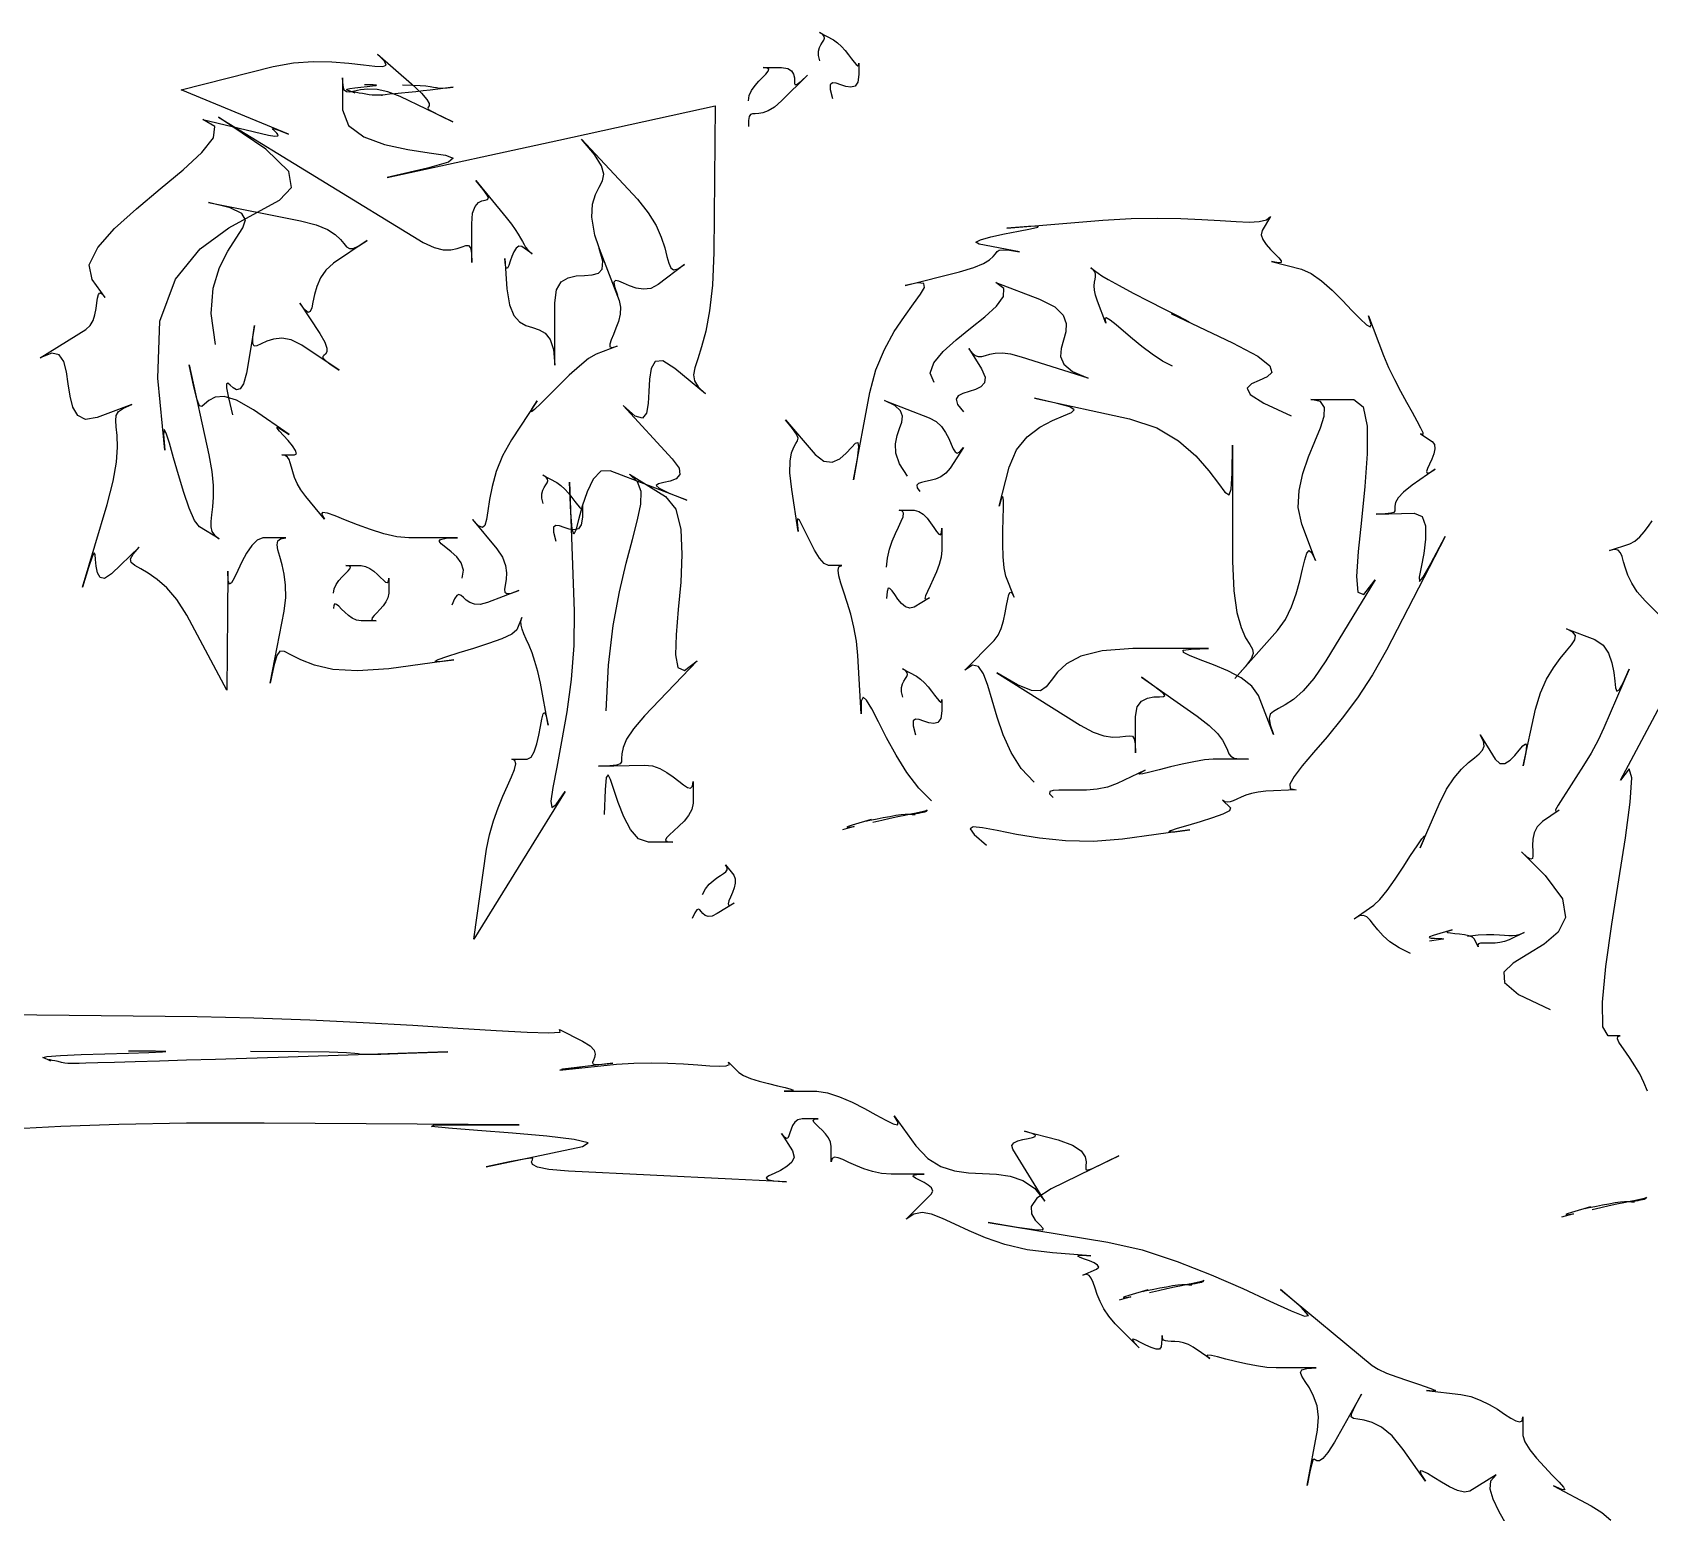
# Model space of a CAD drawing. Extents: x 20 to 243, y 20 to 241.
# Drawn here: x 123.4 to 181.9, y 187.8 to 241.3 of the extents above; entities that cross this region are included whole.
import ezdxf

# ---------------------------------------------------------------- set-up
doc = ezdxf.new("R2010")
doc.units = 0

msp = doc.modelspace()

# ---------------------------------------------------------------- linework, layer by layer
for points in [[(151.861, 240.256), (151.818, 240.444), (151.82, 240.6), (151.853, 240.729), (151.905, 240.835), (151.961, 240.923), (152.009, 240.999), (152.035, 241.068), (152.027, 241.135), (151.971, 241.204), (151.854, 241.281), (152.361, 241.006), (152.51, 240.905), (152.651, 240.774), (152.783, 240.626), (152.904, 240.474), (153.012, 240.329), (153.104, 240.206), (153.179, 240.116), (153.235, 240.071), (153.27, 240.084), (153.282, 240.169), (153.282, 239.756), (153.243, 239.476), (153.138, 239.335), (152.988, 239.297), (152.811, 239.325), (152.629, 239.385), (152.46, 239.439), (152.326, 239.453), (152.244, 239.39), (152.236, 239.215), (152.321, 238.892)], [(139.822, 211.756), (139.924, 212.281), (140.067, 212.78), (140.234, 213.246), (140.41, 213.672), (140.578, 214.051), (140.722, 214.377), (140.826, 214.642), (140.873, 214.84), (140.847, 214.963), (140.732, 215.006), (141.282, 215.006), (141.43, 215.082), (141.546, 215.28), (141.637, 215.559), (141.708, 215.877), (141.766, 216.192), (141.816, 216.461), (141.863, 216.643), (141.914, 216.696), (141.975, 216.576), (142.05, 216.244), (141.767, 217.756), (141.674, 218.178), (141.57, 218.541), (141.462, 218.851), (141.355, 219.116), (141.256, 219.342), (141.171, 219.537), (141.106, 219.706), (141.069, 219.858), (141.064, 219.998), (141.098, 220.134), (140.911, 219.68), (140.738, 219.531), (140.376, 219.363), (139.892, 219.186), (139.351, 219.011), (138.82, 218.849), (138.366, 218.71), (138.055, 218.604), (137.952, 218.543), (138.125, 218.537), (138.64, 218.595), (136.281, 218.279), (135.152, 218.197), (134.268, 218.257), (133.595, 218.408), (133.1, 218.6), (132.749, 218.78), (132.51, 218.9), (132.349, 218.908), (132.233, 218.753), (132.128, 218.386), (132.001, 217.754), (132.498, 220.355), (132.558, 220.852), (132.553, 221.299), (132.503, 221.695), (132.427, 222.04), (132.346, 222.333), (132.28, 222.574), (132.25, 222.762), (132.274, 222.897), (132.374, 222.979), (132.569, 223.006), (131.737, 223.006), (131.528, 222.931), (131.33, 222.732), (131.146, 222.454), (130.978, 222.137), (130.829, 221.824), (130.701, 221.558), (130.598, 221.38), (130.522, 221.333), (130.476, 221.459), (130.462, 221.801), (130.452, 220.256), (130.434, 217.506), (130.434, 217.506), (128.982, 220.214), (128.982, 220.214), (128.628, 220.777), (128.266, 221.199), (127.915, 221.508), (127.593, 221.728), (127.317, 221.886), (127.106, 222.008), (126.977, 222.122), (126.949, 222.252), (127.039, 222.425), (127.265, 222.668), (126.263, 221.714), (126.009, 221.544), (125.847, 221.576), (125.754, 221.743), (125.708, 221.981), (125.689, 222.224), (125.673, 222.407), (125.639, 222.464), (125.565, 222.329), (125.429, 221.938), (125.21, 221.225), (126.105, 224.212), (126.325, 225.064), (126.439, 225.749), (126.476, 226.29), (126.465, 226.706), (126.435, 227.021), (126.413, 227.257), (126.43, 227.433), (126.512, 227.574), (126.69, 227.699), (126.992, 227.832), (125.748, 227.355), (125.323, 227.285), (125.041, 227.428), (124.867, 227.728), (124.765, 228.13), (124.7, 228.576), (124.637, 229.011), (124.54, 229.38), (124.373, 229.625), (124.101, 229.691), (123.688, 229.521), (125.337, 230.54), (125.489, 230.68), (125.594, 230.865), (125.662, 231.076), (125.704, 231.295), (125.731, 231.501), (125.755, 231.677), (125.786, 231.804), (125.835, 231.861), (125.913, 231.831), (126.031, 231.694), (125.559, 232.349), (125.458, 232.879), (125.766, 233.502), (126.371, 234.188), (127.161, 234.904), (128.025, 235.621), (128.853, 236.308), (129.531, 236.933), (129.95, 237.466), (129.998, 237.877), (129.563, 238.133), (131.94, 237.569), (132.169, 237.527), (132.271, 237.535), (132.282, 237.578), (132.234, 237.641), (132.163, 237.709), (132.102, 237.767), (132.087, 237.8), (132.152, 237.793), (132.33, 237.732), (132.657, 237.6), (131.282, 238.171), (128.782, 239.209), (128.782, 239.209), (132.108, 240.048), (132.108, 240.048), (132.84, 240.181), (133.556, 240.228), (134.232, 240.213), (134.845, 240.163), (135.37, 240.101), (135.786, 240.053), (136.067, 240.043), (136.192, 240.098), (136.136, 240.241), (135.877, 240.498), (137.108, 239.423), (137.468, 239.086), (137.665, 238.856), (137.743, 238.711), (137.743, 238.627), (137.712, 238.579), (137.691, 238.543), (137.725, 238.496), (137.858, 238.415), (138.134, 238.274), (138.595, 238.05), (136.699, 238.96), (136.246, 239.137), (135.859, 239.219), (135.533, 239.232), (135.265, 239.202), (135.049, 239.158), (134.882, 239.124), (134.759, 239.128), (134.676, 239.197), (134.63, 239.356), (134.615, 239.634), (134.615, 238.483), (134.828, 237.91), (135.379, 237.503), (136.136, 237.228), (136.97, 237.049), (137.748, 236.93), (138.34, 236.839), (138.615, 236.738), (138.442, 236.593), (137.689, 236.369), (136.226, 236.03), (142.433, 237.387), (148.084, 238.622), (148.084, 238.622), (148.031, 233.318), (148.031, 233.318), (147.983, 232.147), (147.878, 231.211), (147.74, 230.478), (147.59, 229.914), (147.452, 229.486), (147.349, 229.16), (147.303, 228.904), (147.336, 228.683), (147.471, 228.466), (147.732, 228.218), (146.63, 229.132), (146.19, 229.404), (145.918, 229.379), (145.771, 229.135), (145.707, 228.749), (145.687, 228.299), (145.666, 227.862), (145.604, 227.515), (145.459, 227.336), (145.189, 227.403), (144.753, 227.792), (146.532, 225.87), (146.778, 225.526), (146.803, 225.294), (146.676, 225.148), (146.461, 225.061), (146.225, 225.009), (146.035, 224.966), (145.956, 224.906), (146.056, 224.804), (146.399, 224.633), (147.053, 224.368), (144.282, 225.436), (143.945, 225.414), (143.67, 225.128), (143.451, 224.676), (143.28, 224.153), (143.148, 223.659), (143.048, 223.291), (142.973, 223.146), (142.915, 223.322), (142.865, 223.916), (142.817, 225.026), (142.984, 220.358), (142.973, 219.12), (142.874, 217.893), (142.717, 216.722), (142.534, 215.652), (142.357, 214.726), (142.217, 213.99), (142.146, 213.49), (142.174, 213.269), (142.335, 213.372), (142.658, 213.845), (141.274, 211.604), (139.362, 208.506), (139.362, 208.506), (139.822, 211.756)], [(149.282, 238.806), (149.315, 239), (149.402, 239.184), (149.523, 239.356), (149.662, 239.514), (149.8, 239.654), (149.917, 239.774), (149.996, 239.872), (150.019, 239.945), (149.967, 239.99), (149.822, 240.006), (150.482, 240.006), (150.71, 239.973), (150.848, 239.889), (150.919, 239.772), (150.945, 239.643), (150.949, 239.523), (150.952, 239.43), (150.979, 239.385), (151.05, 239.409), (151.188, 239.52), (151.415, 239.739), (150.482, 238.806), (150.222, 238.578), (149.999, 238.44), (149.811, 238.369), (149.656, 238.343), (149.532, 238.339), (149.436, 238.336), (149.365, 238.31), (149.317, 238.239), (149.29, 238.1), (149.282, 237.873)], [(136.782, 239.381), (137.145, 239.376), (137.421, 239.362), (137.627, 239.343), (137.781, 239.322), (137.901, 239.3), (138.004, 239.282), (138.109, 239.269), (138.232, 239.266), (138.393, 239.274), (138.607, 239.297), (137.782, 239.194), (137.526, 239.163), (137.259, 239.134), (136.994, 239.108), (136.739, 239.083), (136.507, 239.061), (136.308, 239.042), (136.152, 239.027), (136.052, 239.016), (136.016, 239.009), (136.057, 239.006), (135.782, 239.006), (135.688, 239.011), (135.575, 239.025), (135.452, 239.044), (135.329, 239.065), (135.213, 239.087), (135.114, 239.105), (135.04, 239.118), (135, 239.121), (135.003, 239.113), (135.057, 239.09), (134.782, 239.194), (134.77, 239.224), (134.873, 239.253), (135.056, 239.28), (135.279, 239.304), (135.507, 239.326), (135.702, 239.345), (135.826, 239.36), (135.844, 239.371), (135.716, 239.379), (135.407, 239.381)], [(138.94, 221.557), (138.983, 221.847), (138.905, 222.102), (138.745, 222.322), (138.544, 222.51), (138.343, 222.666), (138.184, 222.791), (138.106, 222.887), (138.15, 222.954), (138.358, 222.993), (138.77, 223.006), (137.011, 223.006), (136.576, 223.047), (136.104, 223.155), (135.622, 223.308), (135.152, 223.481), (134.72, 223.653), (134.349, 223.8), (134.064, 223.899), (133.889, 223.928), (133.849, 223.863), (133.967, 223.681), (133.282, 224.506), (133.104, 224.749), (132.974, 224.979), (132.881, 225.194), (132.816, 225.39), (132.767, 225.565), (132.725, 225.716), (132.68, 225.838), (132.62, 225.929), (132.536, 225.986), (132.417, 226.006), (132.882, 226.006), (132.955, 226.051), (132.916, 226.169), (132.801, 226.334), (132.642, 226.523), (132.474, 226.71), (132.33, 226.87), (132.245, 226.978), (132.252, 227.009), (132.385, 226.938), (132.678, 226.741), (131.396, 227.639), (130.785, 227.992), (130.33, 228.121), (130.003, 228.094), (129.777, 227.978), (129.627, 227.843), (129.525, 227.756), (129.445, 227.787), (129.36, 228.002), (129.243, 228.471), (129.067, 229.262), (129.78, 226.014), (129.888, 225.41), (129.935, 224.902), (129.938, 224.477), (129.915, 224.125), (129.881, 223.837), (129.854, 223.601), (129.85, 223.407), (129.887, 223.244), (129.981, 223.102), (130.149, 222.97), (129.446, 223.404), (129.264, 223.639), (129.069, 224.08), (128.872, 224.653), (128.681, 225.284), (128.505, 225.901), (128.354, 226.429), (128.238, 226.794), (128.165, 226.924), (128.146, 226.744), (128.188, 226.18), (127.933, 228.78), (128.005, 230.844), (128.573, 232.365), (129.463, 233.451), (130.502, 234.215), (131.515, 234.767), (132.329, 235.217), (132.771, 235.676), (132.666, 236.254), (131.842, 237.062), (130.125, 238.21), (137.532, 233.691), (137.923, 233.5), (138.254, 233.421), (138.53, 233.421), (138.755, 233.469), (138.934, 233.532), (139.071, 233.579), (139.17, 233.578), (139.235, 233.497), (139.271, 233.304), (139.282, 232.967), (139.282, 234.365), (139.316, 234.745), (139.403, 234.988), (139.522, 235.126), (139.651, 235.192), (139.769, 235.219), (139.854, 235.24), (139.884, 235.289), (139.837, 235.397), (139.693, 235.599), (139.429, 235.927), (140.532, 234.586), (140.715, 234.353), (140.858, 234.154), (140.967, 233.984), (141.051, 233.839), (141.118, 233.716), (141.176, 233.61), (141.232, 233.517), (141.295, 233.433), (141.373, 233.355), (141.473, 233.278), (141.094, 233.536), (140.987, 233.557), (140.892, 233.485), (140.809, 233.35), (140.736, 233.18), (140.673, 233.006), (140.619, 232.857), (140.573, 232.763), (140.534, 232.753), (140.501, 232.858), (140.474, 233.106), (140.557, 232.006), (140.648, 231.43), (140.803, 231.051), (141.006, 230.821), (141.239, 230.69), (141.485, 230.61), (141.725, 230.531), (141.942, 230.405), (142.119, 230.182), (142.238, 229.814), (142.282, 229.252), (142.282, 231.506), (142.347, 231.972), (142.519, 232.26), (142.766, 232.413), (143.056, 232.476), (143.357, 232.495), (143.636, 232.512), (143.862, 232.573), (144.001, 232.723), (144.022, 233.005), (143.892, 233.464), (144.612, 231.589), (144.662, 231.345), (144.646, 231.089), (144.584, 230.833), (144.496, 230.586), (144.402, 230.36), (144.321, 230.166), (144.274, 230.015), (144.281, 229.919), (144.361, 229.888), (144.535, 229.934), (143.777, 229.643), (143.508, 229.487), (143.176, 229.221), (142.808, 228.885), (142.433, 228.52), (142.081, 228.165), (141.778, 227.862), (141.555, 227.649), (141.439, 227.569), (141.459, 227.659), (141.644, 227.962), (140.722, 226.555), (140.395, 225.97), (140.168, 225.403), (140.018, 224.87), (139.925, 224.391), (139.866, 223.985), (139.819, 223.668), (139.762, 223.46), (139.674, 223.379), (139.532, 223.443), (139.315, 223.671), (140.189, 222.618), (140.394, 222.307), (140.501, 222.013), (140.535, 221.743), (140.524, 221.504), (140.494, 221.303), (140.472, 221.147), (140.484, 221.043), (140.557, 220.997), (140.716, 221.016), (140.99, 221.108), (139.859, 220.674), (139.591, 220.605), (139.378, 220.611), (139.212, 220.67), (139.082, 220.757), (138.98, 220.85), (138.896, 220.925), (138.822, 220.959), (138.748, 220.928), (138.666, 220.81), (138.565, 220.58)], [(144.032, 233.069), (143.735, 233.946), (143.624, 234.599), (143.647, 235.075), (143.753, 235.422), (143.89, 235.686), (144.008, 235.915), (144.053, 236.155), (143.976, 236.455), (143.724, 236.861), (143.247, 237.421), (145.272, 235.247), (145.666, 234.762), (145.946, 234.301), (146.135, 233.876), (146.259, 233.498), (146.34, 233.18), (146.405, 232.933), (146.477, 232.769), (146.579, 232.7), (146.738, 232.737), (146.976, 232.893), (146.022, 232.164), (145.758, 232.028), (145.49, 231.996), (145.228, 232.036), (144.984, 232.117), (144.77, 232.21), (144.598, 232.285), (144.478, 232.31), (144.422, 232.256), (144.443, 232.091), (144.551, 231.787)], [(130.019, 230.002), (129.863, 231.116), (129.935, 232.034), (130.16, 232.779), (130.463, 233.375), (130.771, 233.845), (131.009, 234.213), (131.101, 234.502), (130.975, 234.736), (130.555, 234.938), (129.767, 235.131), (133.091, 234.474), (133.658, 234.327), (134.066, 234.155), (134.347, 233.973), (134.535, 233.798), (134.662, 233.645), (134.759, 233.529), (134.859, 233.467), (134.995, 233.473), (135.199, 233.564), (135.503, 233.754), (134.287, 232.935), (134.012, 232.689), (133.817, 232.402), (133.687, 232.098), (133.602, 231.801), (133.545, 231.534), (133.5, 231.321), (133.447, 231.187), (133.37, 231.156), (133.251, 231.251), (133.073, 231.496), (133.787, 230.401), (133.97, 230.082), (134.046, 229.865), (134.046, 229.728), (134.001, 229.648), (133.941, 229.601), (133.897, 229.565), (133.9, 229.517), (133.98, 229.432), (134.169, 229.29), (134.497, 229.066), (133.138, 229.974), (132.757, 230.165), (132.418, 230.226), (132.123, 230.196), (131.874, 230.114), (131.672, 230.018), (131.519, 229.947), (131.416, 229.939), (131.365, 230.032), (131.368, 230.267), (131.427, 230.68), (131.138, 228.961), (131.037, 228.573), (130.916, 228.394), (130.786, 228.365), (130.659, 228.428), (130.548, 228.524), (130.463, 228.595), (130.418, 228.582), (130.423, 228.427), (130.491, 228.072), (130.635, 227.458)], [(155.907, 213.506), (155.441, 213.966), (155.013, 214.533), (154.625, 215.155), (154.282, 215.78), (153.987, 216.354), (153.744, 216.826), (153.556, 217.144), (153.427, 217.255), (153.362, 217.107), (153.362, 216.647), (153.245, 218.756), (153.192, 219.281), (153.1, 219.78), (152.983, 220.246), (152.857, 220.672), (152.734, 221.051), (152.628, 221.377), (152.555, 221.642), (152.527, 221.84), (152.558, 221.963), (152.664, 222.006), (152.174, 222.006), (152.018, 222.082), (151.85, 222.28), (151.678, 222.559), (151.512, 222.877), (151.359, 223.192), (151.227, 223.461), (151.126, 223.643), (151.064, 223.696), (151.048, 223.576), (151.089, 223.244), (150.852, 224.756), (150.787, 225.356), (150.793, 225.787), (150.846, 226.085), (150.925, 226.283), (151.005, 226.414), (151.064, 226.514), (151.078, 226.616), (151.025, 226.753), (150.881, 226.961), (150.623, 227.272), (151.697, 226.023), (152.014, 225.777), (152.313, 225.748), (152.584, 225.867), (152.821, 226.067), (153.015, 226.278), (153.159, 226.431), (153.246, 226.46), (153.266, 226.294), (153.213, 225.866), (153.078, 225.107), (153.671, 228.265), (153.891, 229.086), (154.2, 229.82), (154.558, 230.464), (154.922, 231.013), (155.252, 231.465), (155.507, 231.816), (155.645, 232.062), (155.625, 232.199), (155.407, 232.225), (154.949, 232.135), (156.921, 232.63), (157.431, 232.781), (157.779, 232.925), (158, 233.06), (158.132, 233.18), (158.211, 233.281), (158.273, 233.359), (158.354, 233.409), (158.492, 233.426), (158.723, 233.406), (159.083, 233.345), (157.627, 233.623), (157.502, 233.694), (157.674, 233.785), (158.05, 233.888), (158.538, 233.994), (159.045, 234.094), (159.478, 234.18), (159.745, 234.243), (159.753, 234.274), (159.409, 234.265), (158.621, 234.207), (162.091, 234.491), (163.116, 234.551), (164.058, 234.568), (164.911, 234.552), (165.674, 234.518), (166.343, 234.477), (166.915, 234.442), (167.385, 234.426), (167.752, 234.442), (168.012, 234.502), (168.161, 234.619), (167.852, 234.12), (167.818, 233.962), (167.877, 233.789), (167.999, 233.609), (168.156, 233.433), (168.318, 233.271), (168.457, 233.131), (168.543, 233.025), (168.547, 232.961), (168.441, 232.95), (168.194, 233.001), (169.281, 232.717), (169.628, 232.562), (170.003, 232.295), (170.386, 231.957), (170.76, 231.589), (171.103, 231.232), (171.398, 230.925), (171.624, 230.712), (171.763, 230.631), (171.796, 230.724), (171.702, 231.031), (172.245, 229.603), (172.426, 229.169), (172.634, 228.733), (172.854, 228.308), (173.073, 227.909), (173.277, 227.547), (173.451, 227.236), (173.583, 226.99), (173.658, 226.822), (173.662, 226.746), (173.581, 226.774), (174.007, 226.491), (174.091, 226.378), (174.102, 226.223), (174.061, 226.041), (173.989, 225.851), (173.908, 225.669), (173.838, 225.514), (173.802, 225.402), (173.821, 225.35), (173.915, 225.376), (174.107, 225.498), (173.282, 224.915), (172.962, 224.659), (172.772, 224.451), (172.678, 224.284), (172.649, 224.153), (172.651, 224.054), (172.65, 223.982), (172.615, 223.931), (172.512, 223.898), (172.308, 223.875), (171.971, 223.86), (173.355, 223.906), (173.643, 223.781), (173.764, 223.439), (173.765, 222.964), (173.696, 222.441), (173.603, 221.956), (173.535, 221.592), (173.539, 221.436), (173.664, 221.571), (173.957, 222.084), (174.466, 223.059), (172.355, 218.946), (171.849, 218.054), (171.302, 217.232), (170.743, 216.487), (170.204, 215.823), (169.715, 215.248), (169.306, 214.767), (169.009, 214.386), (168.854, 214.11), (168.871, 213.947), (169.091, 213.902), (167.985, 213.85), (167.709, 213.822), (167.471, 213.772), (167.266, 213.707), (167.091, 213.636), (166.941, 213.566), (166.812, 213.507), (166.7, 213.466), (166.6, 213.451), (166.509, 213.47), (166.423, 213.532), (166.709, 213.246), (166.671, 213.145), (166.432, 213.021), (166.058, 212.885), (165.615, 212.746), (165.17, 212.616), (164.789, 212.504), (164.539, 212.421), (164.486, 212.378), (164.698, 212.385), (165.24, 212.452), (162.809, 212.116), (161.759, 212.035), (160.75, 212.061), (159.813, 212.158), (158.98, 212.292), (158.281, 212.428), (157.747, 212.531), (157.411, 212.565), (157.301, 212.496), (157.451, 212.288), (157.891, 211.907)], [(164.617, 229.214), (164.251, 229.401), (163.879, 229.644), (163.512, 229.921), (163.165, 230.206), (162.849, 230.477), (162.578, 230.71), (162.365, 230.879), (162.222, 230.962), (162.164, 230.934), (162.202, 230.771), (161.898, 231.564), (161.828, 231.783), (161.795, 231.966), (161.789, 232.12), (161.8, 232.248), (161.817, 232.356), (161.832, 232.448), (161.835, 232.531), (161.815, 232.609), (161.762, 232.687), (161.668, 232.769), (162.063, 232.48), (162.289, 232.343), (162.688, 232.125), (163.198, 231.858), (163.754, 231.57), (164.296, 231.292), (164.76, 231.054), (165.083, 230.886), (165.203, 230.818), (165.057, 230.88), (164.582, 231.102), (166.782, 230.061), (167.704, 229.572), (168.137, 229.227), (168.205, 228.989), (168.034, 228.825), (167.745, 228.698), (167.465, 228.575), (167.317, 228.419), (167.426, 228.197), (167.915, 227.874), (168.909, 227.414)], [(155.996, 228.625), (155.85, 228.961), (155.983, 229.34), (156.321, 229.748), (156.79, 230.17), (157.317, 230.593), (157.827, 231.004), (158.248, 231.388), (158.504, 231.731), (158.523, 232.02), (158.23, 232.24), (159.808, 231.635), (160.367, 231.355), (160.668, 231.063), (160.775, 230.762), (160.755, 230.458), (160.671, 230.154), (160.588, 229.854), (160.571, 229.563), (160.686, 229.284), (160.996, 229.022), (161.567, 228.781), (159.157, 229.546), (158.768, 229.645), (158.454, 229.681), (158.202, 229.673), (158.002, 229.637), (157.842, 229.593), (157.712, 229.557), (157.599, 229.548), (157.493, 229.583), (157.382, 229.681), (157.255, 229.858), (157.716, 229.113), (157.843, 228.816), (157.822, 228.607), (157.69, 228.466), (157.489, 228.371), (157.259, 228.3), (157.039, 228.232), (156.869, 228.145), (156.789, 228.019), (156.84, 227.831), (157.061, 227.56)], [(159.617, 214.182), (159.145, 214.671), (158.777, 215.254), (158.494, 215.887), (158.274, 216.53), (158.095, 217.141), (157.939, 217.676), (157.782, 218.094), (157.604, 218.354), (157.385, 218.412), (157.103, 218.227), (158.171, 219.295), (158.311, 219.487), (158.419, 219.734), (158.502, 220.011), (158.566, 220.295), (158.617, 220.565), (158.661, 220.795), (158.703, 220.965), (158.751, 221.049), (158.811, 221.025), (158.887, 220.871), (158.596, 221.63), (158.528, 221.923), (158.493, 222.32), (158.482, 222.777), (158.487, 223.253), (158.498, 223.706), (158.508, 224.095), (158.507, 224.376), (158.487, 224.509), (158.439, 224.451), (158.355, 224.16), (158.707, 225.564), (158.97, 226.189), (159.361, 226.661), (159.818, 227.005), (160.277, 227.249), (160.678, 227.419), (160.958, 227.54), (161.055, 227.638), (160.906, 227.74), (160.448, 227.871), (159.621, 228.059), (163.065, 227.312), (164.043, 226.983), (164.832, 226.511), (165.453, 225.969), (165.927, 225.432), (166.272, 224.97), (166.509, 224.658), (166.659, 224.569), (166.741, 224.774), (166.775, 225.348), (166.782, 226.364), (166.782, 222.163), (166.826, 221.094), (166.939, 220.313), (167.093, 219.767), (167.257, 219.399), (167.405, 219.157), (167.506, 218.985), (167.532, 218.83), (167.455, 218.637), (167.244, 218.353), (166.873, 217.922), (168.413, 219.663), (168.698, 220.063), (168.919, 220.517), (169.088, 220.992), (169.215, 221.455), (169.314, 221.874), (169.396, 222.218), (169.472, 222.454), (169.554, 222.55), (169.654, 222.473), (169.784, 222.191), (169.288, 223.506), (169.16, 224.106), (169.189, 224.723), (169.329, 225.338), (169.534, 225.932), (169.761, 226.487), (169.963, 226.983), (170.095, 227.402), (170.112, 227.725), (169.969, 227.933), (169.621, 228.006), (171.174, 228.006), (171.505, 227.745), (171.647, 227.047), (171.651, 226.045), (171.566, 224.87), (171.441, 223.651), (171.325, 222.521), (171.268, 221.609), (171.319, 221.048), (171.528, 220.967), (171.944, 221.498), (170.158, 218.562), (169.727, 217.928), (169.334, 217.476), (168.986, 217.169), (168.688, 216.969), (168.445, 216.837), (168.263, 216.738), (168.149, 216.631), (168.106, 216.481), (168.142, 216.249), (168.261, 215.896), (167.718, 217.312), (167.483, 217.649), (167.092, 217.945), (166.609, 218.203), (166.097, 218.423), (165.617, 218.606), (165.234, 218.753), (165.008, 218.865), (165.005, 218.944), (165.284, 218.991), (165.911, 219.006), (163.175, 219.006), (162.071, 218.93), (161.297, 218.733), (160.782, 218.459), (160.452, 218.153), (160.233, 217.858), (160.053, 217.62), (159.839, 217.484), (159.517, 217.493), (159.015, 217.692), (158.259, 218.126), (161.282, 216.238), (161.746, 215.991), (162.135, 215.858), (162.455, 215.808), (162.712, 215.812), (162.912, 215.838), (163.062, 215.857), (163.168, 215.837), (163.235, 215.747), (163.271, 215.559), (163.282, 215.239), (163.282, 216.554), (163.342, 216.9), (163.497, 217.111), (163.708, 217.219), (163.936, 217.26), (164.142, 217.266), (164.287, 217.273), (164.334, 217.313), (164.243, 217.42), (163.975, 217.629), (163.491, 217.973), (165.505, 216.563), (165.941, 216.226), (166.237, 215.938), (166.424, 215.694), (166.535, 215.494), (166.6, 215.332), (166.652, 215.206), (166.723, 215.114), (166.842, 215.052), (167.044, 215.017), (167.358, 215.006), (166.086, 215.006), (165.771, 214.982), (165.387, 214.918), (164.966, 214.829), (164.539, 214.727), (164.138, 214.626), (163.794, 214.54), (163.539, 214.481), (163.404, 214.465), (163.421, 214.503), (163.621, 214.61), (162.614, 214.125), (162.267, 213.999), (161.892, 213.926), (161.507, 213.892), (161.135, 213.884), (160.795, 213.889), (160.509, 213.892), (160.296, 213.881), (160.178, 213.842), (160.174, 213.762), (160.306, 213.627)], [(155.032, 225.239), (154.745, 225.682), (154.615, 226.07), (154.6, 226.408), (154.659, 226.704), (154.75, 226.965), (154.829, 227.197), (154.856, 227.407), (154.788, 227.603), (154.583, 227.79), (154.199, 227.975), (155.824, 227.351), (156.074, 227.214), (156.266, 227.03), (156.413, 226.82), (156.524, 226.604), (156.611, 226.4), (156.684, 226.23), (156.755, 226.114), (156.833, 226.069), (156.93, 226.118), (157.056, 226.279), (156.574, 225.533), (156.417, 225.346), (156.236, 225.217), (156.045, 225.132), (155.856, 225.078), (155.682, 225.042), (155.536, 225.012), (155.429, 224.974), (155.376, 224.915), (155.388, 224.822), (155.479, 224.683)], [(141.861, 224.256), (141.818, 224.444), (141.82, 224.6), (141.853, 224.729), (141.905, 224.835), (141.961, 224.923), (142.009, 224.999), (142.035, 225.068), (142.027, 225.135), (141.971, 225.204), (141.854, 225.281), (142.361, 225.006), (142.51, 224.905), (142.651, 224.774), (142.783, 224.626), (142.904, 224.474), (143.012, 224.329), (143.104, 224.206), (143.179, 224.116), (143.235, 224.071), (143.27, 224.084), (143.282, 224.169), (143.282, 223.756), (143.243, 223.476), (143.138, 223.335), (142.988, 223.297), (142.811, 223.325), (142.629, 223.385), (142.46, 223.439), (142.326, 223.453), (142.244, 223.39), (142.236, 223.215), (142.321, 222.892)], [(144.145, 216.756), (144.23, 218.411), (144.399, 219.839), (144.62, 221.06), (144.862, 222.09), (145.092, 222.949), (145.281, 223.655), (145.396, 224.225), (145.405, 224.679), (145.278, 225.034), (144.983, 225.309), (146.282, 224.506), (146.656, 224.044), (146.84, 223.314), (146.884, 222.407), (146.837, 221.412), (146.75, 220.416), (146.671, 219.51), (146.65, 218.783), (146.737, 218.322), (146.98, 218.218), (147.429, 218.56), (145.532, 216.581), (145.125, 216.109), (144.879, 215.728), (144.752, 215.428), (144.705, 215.2), (144.699, 215.033), (144.692, 214.916), (144.645, 214.841), (144.519, 214.796), (144.272, 214.772), (143.865, 214.758), (145.532, 214.798), (145.815, 214.766), (146.084, 214.67), (146.335, 214.532), (146.564, 214.373), (146.768, 214.216), (146.943, 214.082), (147.086, 213.991), (147.192, 213.967), (147.259, 214.03), (147.282, 214.202), (147.282, 213.423), (147.238, 213.194), (147.121, 212.976), (146.958, 212.773), (146.771, 212.587), (146.586, 212.422), (146.428, 212.28), (146.322, 212.165), (146.291, 212.079), (146.361, 212.025), (146.556, 212.006), (145.669, 212.006), (145.317, 212.135), (145.022, 212.47), (144.777, 212.931), (144.579, 213.439), (144.422, 213.913), (144.3, 214.276), (144.21, 214.447), (144.145, 214.347), (144.102, 213.896), (144.075, 213.016)], [(154.282, 221.947), (154.31, 222.28), (154.382, 222.596), (154.483, 222.891), (154.599, 223.161), (154.713, 223.401), (154.811, 223.607), (154.877, 223.775), (154.896, 223.901), (154.853, 223.979), (154.732, 224.006), (155.282, 224.006), (155.444, 223.967), (155.597, 223.863), (155.741, 223.716), (155.872, 223.55), (155.988, 223.385), (156.088, 223.243), (156.17, 223.148), (156.231, 223.121), (156.269, 223.183), (156.282, 223.358), (156.282, 222.565), (156.255, 222.315), (156.182, 222.049), (156.081, 221.78), (155.965, 221.52), (155.851, 221.281), (155.753, 221.076), (155.687, 220.918), (155.668, 220.818), (155.711, 220.79), (155.832, 220.846), (155.282, 220.506), (155.12, 220.463), (154.967, 220.516), (154.824, 220.637), (154.692, 220.794), (154.576, 220.958), (154.476, 221.097), (154.394, 221.183), (154.333, 221.185), (154.295, 221.072), (154.282, 220.815)], [(183.038, 219.393), (181.696, 220.735), (181.414, 221.058), (181.214, 221.367), (181.076, 221.655), (180.984, 221.916), (180.92, 222.144), (180.867, 222.331), (180.807, 222.472), (180.723, 222.56), (180.597, 222.588), (180.411, 222.549), (181.148, 222.795), (181.331, 222.892), (181.506, 223.045), (181.668, 223.232), (181.817, 223.434), (181.949, 223.629)], [(134.282, 221.006), (134.31, 221.168), (134.382, 221.321), (134.483, 221.465), (134.599, 221.596), (134.713, 221.712), (134.811, 221.812), (134.877, 221.894), (134.896, 221.955), (134.853, 221.993), (134.732, 222.006), (135.282, 222.006), (135.444, 221.979), (135.597, 221.906), (135.741, 221.805), (135.872, 221.689), (135.988, 221.575), (136.088, 221.477), (136.17, 221.411), (136.231, 221.392), (136.269, 221.435), (136.282, 221.556), (136.282, 221.006), (136.255, 220.844), (136.182, 220.691), (136.081, 220.548), (135.965, 220.416), (135.851, 220.3), (135.753, 220.2), (135.687, 220.118), (135.668, 220.057), (135.711, 220.019), (135.832, 220.006), (135.282, 220.006), (135.12, 220.034), (134.967, 220.106), (134.824, 220.207), (134.692, 220.323), (134.576, 220.437), (134.476, 220.535), (134.394, 220.601), (134.333, 220.62), (134.295, 220.577), (134.282, 220.456)], [(173.223, 207.987), (172.804, 208.189), (172.477, 208.407), (172.225, 208.63), (172.032, 208.844), (171.882, 209.037), (171.757, 209.196), (171.641, 209.309), (171.517, 209.362), (171.369, 209.345), (171.18, 209.242), (171.897, 209.737), (172.112, 209.94), (172.373, 210.267), (172.659, 210.669), (172.949, 211.104), (173.221, 211.523), (173.455, 211.882), (173.628, 212.136), (173.72, 212.237), (173.708, 212.142), (173.572, 211.803), (174.257, 213.388), (174.524, 213.924), (174.797, 214.337), (175.063, 214.65), (175.31, 214.884), (175.527, 215.062), (175.702, 215.207), (175.822, 215.34), (175.876, 215.483), (175.851, 215.659), (175.736, 215.889), (176.283, 215.005), (176.449, 214.849), (176.63, 214.854), (176.815, 214.97), (176.992, 215.148), (177.15, 215.339), (177.28, 215.494), (177.37, 215.564), (177.409, 215.499), (177.386, 215.251), (177.291, 214.77), (177.74, 216.816), (177.914, 217.408), (178.135, 217.904), (178.382, 218.316), (178.631, 218.653), (178.859, 218.927), (179.041, 219.148), (179.156, 219.327), (179.179, 219.476), (179.088, 219.604), (178.858, 219.722), (179.879, 219.331), (180.177, 219.133), (180.375, 218.841), (180.497, 218.498), (180.566, 218.147), (180.603, 217.83), (180.633, 217.591), (180.677, 217.472), (180.759, 217.517), (180.901, 217.767), (181.126, 218.267), (180.211, 216.138), (179.998, 215.692), (179.745, 215.233), (179.472, 214.779), (179.197, 214.347), (178.94, 213.954), (178.719, 213.617), (178.555, 213.352), (178.465, 213.178), (178.47, 213.11), (178.587, 213.167), (177.985, 212.752), (177.796, 212.568), (177.688, 212.349), (177.638, 212.116), (177.627, 211.888), (177.635, 211.682), (177.64, 211.518), (177.623, 211.415), (177.562, 211.391), (177.438, 211.466), (177.23, 211.658), (178.086, 210.802), (178.716, 209.96), (178.824, 209.29), (178.554, 208.757), (178.051, 208.328), (177.461, 207.966), (176.927, 207.637), (176.597, 207.307), (176.613, 206.941), (177.122, 206.503), (178.269, 205.959)], [(154.861, 217.256), (154.818, 217.444), (154.82, 217.6), (154.853, 217.729), (154.905, 217.835), (154.961, 217.923), (155.009, 217.999), (155.035, 218.068), (155.027, 218.135), (154.971, 218.204), (154.854, 218.281), (155.361, 218.006), (155.51, 217.905), (155.651, 217.774), (155.783, 217.626), (155.904, 217.474), (156.012, 217.329), (156.104, 217.206), (156.179, 217.116), (156.235, 217.071), (156.27, 217.084), (156.282, 217.169), (156.282, 216.756), (156.243, 216.476), (156.138, 216.335), (155.988, 216.297), (155.811, 216.325), (155.629, 216.385), (155.46, 216.439), (155.326, 216.453), (155.244, 216.39), (155.236, 216.215), (155.321, 215.892)], [(181.782, 203.006), (181.658, 203.329), (181.504, 203.636), (181.333, 203.923), (181.16, 204.185), (180.996, 204.419), (180.856, 204.619), (180.752, 204.782), (180.699, 204.904), (180.708, 204.98), (180.795, 205.006), (180.364, 205.006), (180.168, 205.338), (180.158, 206.228), (180.285, 207.516), (180.498, 209.042), (180.748, 210.646), (180.985, 212.17), (181.16, 213.452), (181.222, 214.334), (181.122, 214.655), (180.81, 214.256), (182.259, 216.963)], [(153.782, 212.731), (154.103, 212.807), (154.404, 212.875), (154.682, 212.935), (154.935, 212.986), (155.159, 213.032), (155.351, 213.07), (155.508, 213.103), (155.628, 213.131), (155.708, 213.155), (155.745, 213.174), (155.699, 213.115), (155.667, 213.097), (155.606, 213.08), (155.526, 213.065), (155.438, 213.051), (155.352, 213.038), (155.279, 213.027), (155.228, 213.018), (155.21, 213.012), (155.236, 213.007), (155.315, 213.006), (154.949, 213.006), (154.807, 212.996), (154.614, 212.968), (154.392, 212.929), (154.16, 212.884), (153.939, 212.84), (153.75, 212.803), (153.613, 212.777), (153.548, 212.77), (153.577, 212.787), (153.72, 212.833), (153.032, 212.622), (152.885, 212.574), (152.837, 212.55), (152.861, 212.545), (152.929, 212.552), (153.012, 212.563), (153.082, 212.573), (153.113, 212.574), (153.075, 212.56), (152.941, 212.524), (152.682, 212.46)], [(147.625, 210.119), (147.736, 210.324), (147.866, 210.487), (148.005, 210.616), (148.145, 210.718), (148.275, 210.801), (148.387, 210.872), (148.47, 210.939), (148.517, 211.01), (148.516, 211.093), (148.46, 211.195), (148.752, 210.815), (148.806, 210.684), (148.807, 210.528), (148.768, 210.358), (148.708, 210.187), (148.64, 210.027), (148.583, 209.889), (148.552, 209.787), (148.563, 209.732), (148.632, 209.736), (148.775, 209.811), (148.156, 209.428), (147.97, 209.341), (147.828, 209.326), (147.721, 209.362), (147.642, 209.428), (147.58, 209.502), (147.529, 209.564), (147.479, 209.591), (147.423, 209.562), (147.35, 209.457), (147.253, 209.254)], [(175.282, 208.616), (175.659, 208.658), (175.97, 208.675), (176.227, 208.676), (176.439, 208.665), (176.616, 208.65), (176.769, 208.638), (176.907, 208.634), (177.04, 208.645), (177.178, 208.679), (177.332, 208.74), (176.782, 208.48), (176.614, 208.417), (176.442, 208.38), (176.273, 208.363), (176.113, 208.359), (175.968, 208.361), (175.843, 208.362), (175.745, 208.357), (175.68, 208.338), (175.652, 208.298), (175.67, 208.231), (175.532, 208.506), (175.457, 208.577), (175.329, 208.627), (175.166, 208.662), (174.989, 208.686), (174.816, 208.702), (174.669, 208.717), (174.566, 208.733), (174.527, 208.757), (174.572, 208.792), (174.72, 208.842), (174.032, 208.642), (173.899, 208.593), (173.887, 208.561), (173.962, 208.543), (174.087, 208.535), (174.227, 208.531), (174.347, 208.528), (174.41, 208.52), (174.382, 208.504), (174.226, 208.476), (173.907, 208.43)], [(118.924, 205.815), (129.361, 205.706), (131.41, 205.664), (133.425, 205.59), (135.358, 205.494), (137.16, 205.39), (138.78, 205.289), (140.171, 205.202), (141.283, 205.141), (142.068, 205.119), (142.475, 205.147), (142.457, 205.236), (143.282, 204.821), (143.561, 204.647), (143.704, 204.488), (143.746, 204.347), (143.727, 204.225), (143.682, 204.125), (143.649, 204.048), (143.665, 203.997), (143.768, 203.974), (143.994, 203.981), (144.382, 204.02), (142.782, 203.834), (142.561, 203.807), (142.524, 203.798), (142.617, 203.804), (142.787, 203.817), (142.982, 203.834), (143.147, 203.848), (143.232, 203.854), (143.181, 203.847), (142.943, 203.821), (142.464, 203.772), (144.52, 203.982), (145.143, 204.025), (145.766, 204.034), (146.371, 204.02), (146.939, 203.992), (147.453, 203.959), (147.894, 203.93), (148.243, 203.916), (148.484, 203.927), (148.597, 203.971), (148.564, 204.058), (148.937, 203.685), (149.105, 203.575), (149.364, 203.471), (149.679, 203.373), (150.016, 203.285), (150.34, 203.205), (150.618, 203.137), (150.815, 203.082), (150.897, 203.041), (150.83, 203.015), (150.579, 203.006), (151.758, 203.006), (152.143, 202.952), (152.576, 202.81), (153.03, 202.61), (153.477, 202.383), (153.892, 202.157), (154.248, 201.964), (154.518, 201.834), (154.676, 201.797), (154.695, 201.882), (154.548, 202.12), (155.341, 201.038), (155.775, 200.575), (156.244, 200.287), (156.736, 200.13), (157.242, 200.06), (157.752, 200.035), (158.256, 200.009), (158.742, 199.94), (159.202, 199.785), (159.624, 199.498), (159.999, 199.037), (158.84, 200.913), (158.809, 201.044), (158.882, 201.141), (159.025, 201.213), (159.206, 201.265), (159.392, 201.305), (159.551, 201.34), (159.651, 201.376), (159.658, 201.42), (159.542, 201.479), (159.268, 201.561), (160.477, 201.245), (161.006, 201.057), (161.314, 200.85), (161.458, 200.642), (161.495, 200.451), (161.482, 200.295), (161.477, 200.192), (161.536, 200.159), (161.717, 200.216), (162.078, 200.38), (162.674, 200.67), (160.229, 199.477), (159.709, 199.145), (159.503, 198.841), (159.516, 198.573), (159.656, 198.348), (159.83, 198.171), (159.945, 198.05), (159.907, 197.991), (159.624, 198.002), (159.002, 198.088), (157.949, 198.257), (162.282, 197.549), (163.514, 197.269), (164.778, 196.858), (166.012, 196.375), (167.152, 195.877), (168.136, 195.423), (168.902, 195.071), (169.386, 194.879), (169.526, 194.905), (169.26, 195.208), (168.523, 195.845), (171.831, 193.098), (172.046, 192.963), (172.355, 192.823), (172.72, 192.684), (173.104, 192.551), (173.473, 192.429), (173.789, 192.325), (174.015, 192.243), (174.116, 192.19), (174.054, 192.171), (173.795, 192.192), (175.032, 192.05), (175.396, 191.975), (175.741, 191.847), (176.064, 191.686), (176.359, 191.51), (176.621, 191.34), (176.846, 191.194), (177.03, 191.092), (177.167, 191.053), (177.252, 191.096), (177.282, 191.241), (177.282, 190.568), (177.35, 190.334), (177.528, 190.051), (177.778, 189.741), (178.063, 189.428), (178.345, 189.134), (178.587, 188.883), (178.75, 188.695), (178.797, 188.596), (178.69, 188.607), (178.392, 188.75), (179.748, 188.024), (180.129, 187.783), (180.462, 187.507)], [(131.282, 204.453), (133.022, 204.447), (134.131, 204.432), (134.76, 204.41), (135.06, 204.387), (135.182, 204.366), (135.278, 204.351), (135.5, 204.345), (135.997, 204.353), (136.921, 204.379), (138.424, 204.426), (132.282, 204.23), (131.137, 204.194), (130.026, 204.159), (128.972, 204.127), (127.996, 204.098), (127.123, 204.072), (126.373, 204.049), (125.769, 204.031), (125.333, 204.018), (125.089, 204.009), (125.057, 204.006), (124.782, 204.006), (124.688, 204.012), (124.575, 204.028), (124.452, 204.051), (124.329, 204.077), (124.213, 204.103), (124.114, 204.124), (124.04, 204.139), (124, 204.143), (124.003, 204.134), (124.057, 204.107), (123.782, 204.23), (123.921, 204.266), (124.421, 204.3), (125.162, 204.332), (126.022, 204.362), (126.879, 204.388), (127.612, 204.41), (128.101, 204.428), (128.223, 204.442), (127.857, 204.45), (126.882, 204.453)], [(176.689, 187.333), (176.417, 187.825), (176.209, 188.258), (176.099, 188.627), (176.121, 188.924), (176.312, 189.143), (175.358, 188.553), (175.166, 188.517), (174.917, 188.578), (174.633, 188.707), (174.341, 188.872), (174.064, 189.043), (173.827, 189.189), (173.654, 189.28), (173.569, 189.284), (173.597, 189.172), (173.761, 188.912), (172.957, 190.059), (172.551, 190.551), (172.172, 190.863), (171.833, 191.039), (171.543, 191.121), (171.313, 191.153), (171.155, 191.178), (171.078, 191.237), (171.094, 191.375), (171.212, 191.634), (171.445, 192.057), (170.468, 190.326), (170.229, 189.944), (170.052, 189.735), (169.925, 189.654), (169.837, 189.653), (169.776, 189.687), (169.732, 189.709), (169.692, 189.674), (169.646, 189.535), (169.581, 189.247), (169.488, 188.762), (169.861, 190.756), (169.898, 191.231), (169.839, 191.642), (169.717, 191.991), (169.564, 192.281), (169.413, 192.518), (169.296, 192.703), (169.244, 192.841), (169.292, 192.935), (169.47, 192.989), (169.811, 193.006), (168.365, 193.006), (168.026, 193.027), (167.653, 193.081), (167.269, 193.157), (166.892, 193.244), (166.545, 193.329), (166.246, 193.403), (166.019, 193.453), (165.881, 193.467), (165.855, 193.434), (165.961, 193.344), (165.365, 193.756), (165.188, 193.857), (165.016, 193.919), (164.852, 193.951), (164.701, 193.963), (164.566, 193.966), (164.449, 193.969), (164.356, 193.981), (164.288, 194.012), (164.25, 194.073), (164.246, 194.173), (164.202, 193.765), (164.145, 193.689), (164.019, 193.689), (163.847, 193.743), (163.653, 193.829), (163.463, 193.924), (163.3, 194.004), (163.189, 194.049), (163.154, 194.034), (163.219, 193.937), (163.41, 193.736), (162.54, 194.606), (162.309, 194.872), (162.132, 195.144), (161.998, 195.41), (161.896, 195.663), (161.816, 195.893), (161.747, 196.09), (161.678, 196.245), (161.599, 196.349), (161.499, 196.392), (161.368, 196.365), (161.87, 196.581), (161.949, 196.65), (161.908, 196.724), (161.785, 196.8), (161.616, 196.873), (161.436, 196.94), (161.282, 196.998), (161.191, 197.042), (161.199, 197.07), (161.342, 197.077), (161.657, 197.059), (160.282, 197.162), (159.36, 197.28), (158.557, 197.469), (157.861, 197.703), (157.26, 197.956), (156.742, 198.201), (156.296, 198.411), (155.909, 198.56), (155.57, 198.622), (155.266, 198.57), (154.987, 198.378), (155.891, 199.282), (155.949, 199.399), (155.904, 199.51), (155.788, 199.614), (155.632, 199.709), (155.468, 199.793), (155.329, 199.866), (155.244, 199.925), (155.247, 199.969), (155.369, 199.997), (155.64, 200.006), (154.449, 200.006), (154.098, 200.034), (153.766, 200.106), (153.455, 200.207), (153.171, 200.323), (152.919, 200.437), (152.702, 200.535), (152.525, 200.601), (152.393, 200.62), (152.311, 200.577), (152.282, 200.456), (152.282, 201.006), (152.253, 201.168), (152.177, 201.321), (152.069, 201.465), (151.947, 201.596), (151.825, 201.712), (151.722, 201.812), (151.652, 201.894), (151.631, 201.955), (151.677, 201.993), (151.806, 202.006), (151.223, 202.006), (151.071, 201.974), (150.96, 201.891), (150.881, 201.773), (150.825, 201.639), (150.784, 201.507), (150.748, 201.393), (150.709, 201.317), (150.658, 201.295), (150.586, 201.345), (150.486, 201.485), (150.879, 200.849), (150.938, 200.629), (150.854, 200.441), (150.673, 200.281), (150.444, 200.146), (150.212, 200.035), (150.025, 199.945), (149.93, 199.872), (149.972, 199.815), (150.2, 199.771), (150.66, 199.737), (148.688, 199.835), (142.782, 200.124), (142.782, 200.124), (142.068, 200.183), (141.661, 200.265), (141.48, 200.359), (141.447, 200.45), (141.478, 200.528), (141.495, 200.579), (141.416, 200.592), (141.162, 200.553), (140.65, 200.451), (139.802, 200.273), (143.282, 201.006), (143.492, 201.14), (142.986, 201.268), (141.996, 201.388), (140.753, 201.497), (139.491, 201.593), (138.441, 201.674), (137.835, 201.736), (137.905, 201.777), (138.883, 201.795), (141.001, 201.788), (131.782, 201.859), (128.971, 201.855), (126.527, 201.805), (124.425, 201.727), (122.642, 201.634)], [(179.782, 198.731), (180.103, 198.807), (180.404, 198.875), (180.682, 198.935), (180.935, 198.986), (181.159, 199.032), (181.351, 199.07), (181.508, 199.103), (181.628, 199.131), (181.708, 199.155), (181.745, 199.174), (181.699, 199.115), (181.667, 199.097), (181.606, 199.08), (181.526, 199.065), (181.438, 199.051), (181.352, 199.038), (181.279, 199.027), (181.228, 199.018), (181.21, 199.012), (181.236, 199.007), (181.315, 199.006), (180.949, 199.006), (180.807, 198.996), (180.614, 198.968), (180.392, 198.929), (180.16, 198.884), (179.939, 198.84), (179.75, 198.803), (179.613, 198.777), (179.548, 198.77), (179.577, 198.787), (179.72, 198.833), (179.032, 198.622), (178.885, 198.574), (178.837, 198.55), (178.861, 198.545), (178.929, 198.552), (179.012, 198.563), (179.082, 198.573), (179.113, 198.574), (179.075, 198.56), (178.941, 198.524), (178.682, 198.46)], [(163.782, 195.731), (164.103, 195.807), (164.404, 195.875), (164.682, 195.935), (164.935, 195.986), (165.159, 196.032), (165.351, 196.07), (165.508, 196.103), (165.628, 196.131), (165.708, 196.155), (165.745, 196.174), (165.699, 196.115), (165.667, 196.097), (165.606, 196.08), (165.526, 196.065), (165.438, 196.051), (165.352, 196.038), (165.279, 196.027), (165.228, 196.018), (165.21, 196.012), (165.236, 196.007), (165.315, 196.006), (164.949, 196.006), (164.807, 195.996), (164.614, 195.968), (164.392, 195.929), (164.16, 195.884), (163.939, 195.84), (163.75, 195.803), (163.613, 195.777), (163.548, 195.77), (163.577, 195.787), (163.72, 195.833), (163.032, 195.622), (162.885, 195.574), (162.837, 195.55), (162.861, 195.545), (162.929, 195.552), (163.012, 195.563), (163.082, 195.573), (163.113, 195.574), (163.075, 195.56), (162.941, 195.524), (162.682, 195.46)]]:
    msp.add_lwpolyline(points)

doc.saveas('drawing.dxf')
